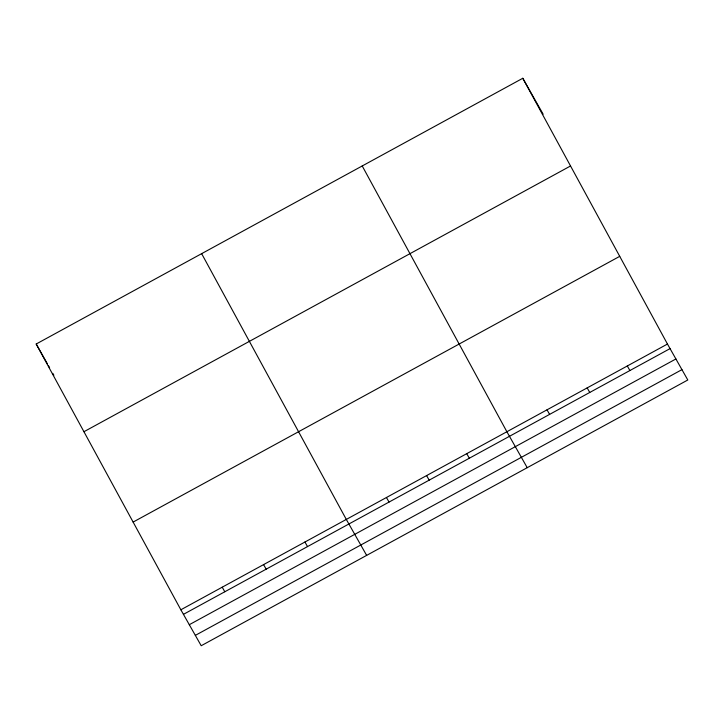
<?xml version="1.0" encoding="UTF-8"?>
<svg xmlns="http://www.w3.org/2000/svg" width="724" height="724" viewBox="0 0 724 724"><rect width="100%" height="100%" fill="white"/><g stroke="black" fill="none" stroke-linecap="round" stroke-linejoin="round"><path stroke-width="1.09" d="M522.8 78.264L667.465 344.045L687.8 379.991L201.2 645.736L180.855 609.78L36.2 344.009L522.8 78.264L543.145 114.22M83.939 431.712L570.539 165.977M133.125 522.076L619.726 256.341M180.855 609.78L667.465 344.045M183.444 614.35L670.044 348.615M189.299 624.703L675.908 358.968M195.335 635.373L681.945 369.638M627.319 365.973L629.898 370.534M587.173 387.892L589.752 392.453M547.027 409.82L549.606 414.381M527.217 467.686L506.881 431.739L362.226 165.959M466.736 453.658L469.324 458.229M426.59 475.587L429.178 480.148M386.453 497.506L389.032 502.076M366.643 555.38L346.307 519.434L201.643 253.653M304.94 542.023L307.528 546.584M263.581 564.611L266.161 569.173M222.223 587.2L224.802 591.761M36.2 344.009L47.386 363.774M48.481 365.72L49.585 367.656M52.807 373.367L53.875 375.249"/></g></svg>
